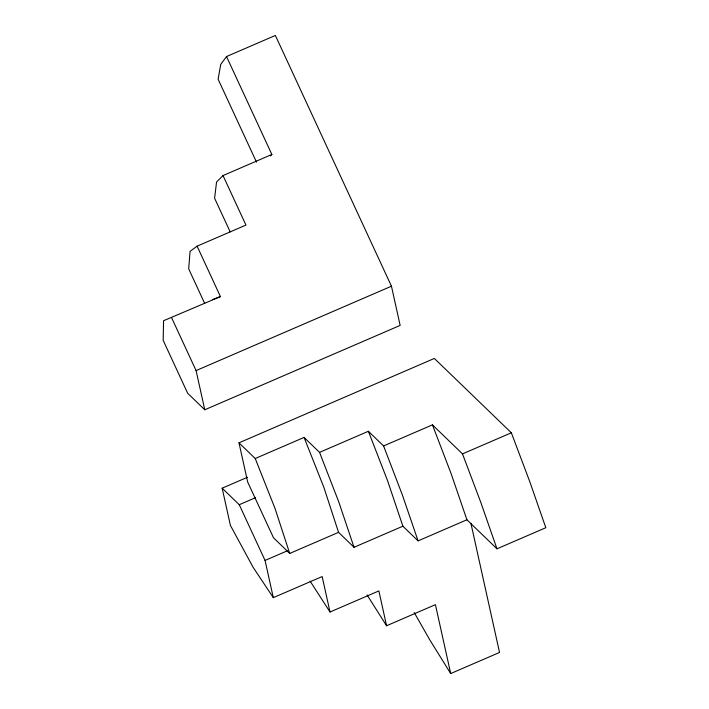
<?xml version="1.0" encoding="UTF-8"?>
<svg xmlns="http://www.w3.org/2000/svg" width="709" height="709" viewBox="0 0 709 709"><rect width="100%" height="100%" fill="white"/><g stroke="black" fill="none" stroke-linecap="round" stroke-linejoin="round"><path stroke-width="1.06" d="M226.525 56.543L271.866 154.473L223.025 175.566L245.943 225.081L197.102 246.174L220.437 296.584L163.557 320.734L163.176 340.355L187.672 393.265L204.777 409.784L400.151 325.404L391.457 286.206L275.376 35.45L226.525 56.543L220.721 64.422L218.115 79.222L256.507 162.157M223.025 175.566L216.555 182.027L214.605 198.245L230.195 231.914M270.43 155.909L271.866 154.473M197.102 246.174L190.056 251.376L188.683 268.853L204.697 303.443M204.777 409.784L196.083 370.585L391.457 286.206M238.986 442.833L434.36 358.444L511.34 432.791L529.641 481.287L545.824 527.718L496.982 548.81L466.921 519.777L451.163 473.754L432.428 424.859L383.587 445.952L368.388 431.276L319.546 452.369L304.072 437.418L255.231 458.519L238.986 442.833L247.68 482.031L273.479 537.75L289.715 553.445L338.556 532.344L354.03 547.295L402.88 526.193L418.08 540.878L466.921 519.777M470.927 523.375L499.535 652.457L450.694 673.55L435.423 604.662L386.582 625.755L378.863 590.925L330.013 612.018L322.152 576.559L273.311 597.652L253.148 567.36L230.407 525.413L222.156 488.191L247.468 477.254M222.156 488.191L239.261 504.711L255.462 497.718M432.428 424.859L462.49 453.893L511.34 432.791M273.311 597.652L265.06 560.438L287.331 550.813M212.399 299.641L220.437 296.584M310.108 581.123L330.013 612.018M367.076 594.931L386.582 625.755M450.694 673.55L429.787 639.864L414.233 612.594M171.596 317.676L196.083 370.585M239.261 504.711L265.06 560.438M304.072 437.418L323.862 487.34L338.556 532.344M255.231 458.519L275.012 508.415L289.715 553.445M368.388 431.276L387.522 480.569L402.88 526.193M319.546 452.369L338.663 501.626L354.03 547.295M383.587 445.952L402.322 494.829L418.08 540.878M462.49 453.893L480.799 502.38L496.982 548.81"/></g></svg>
